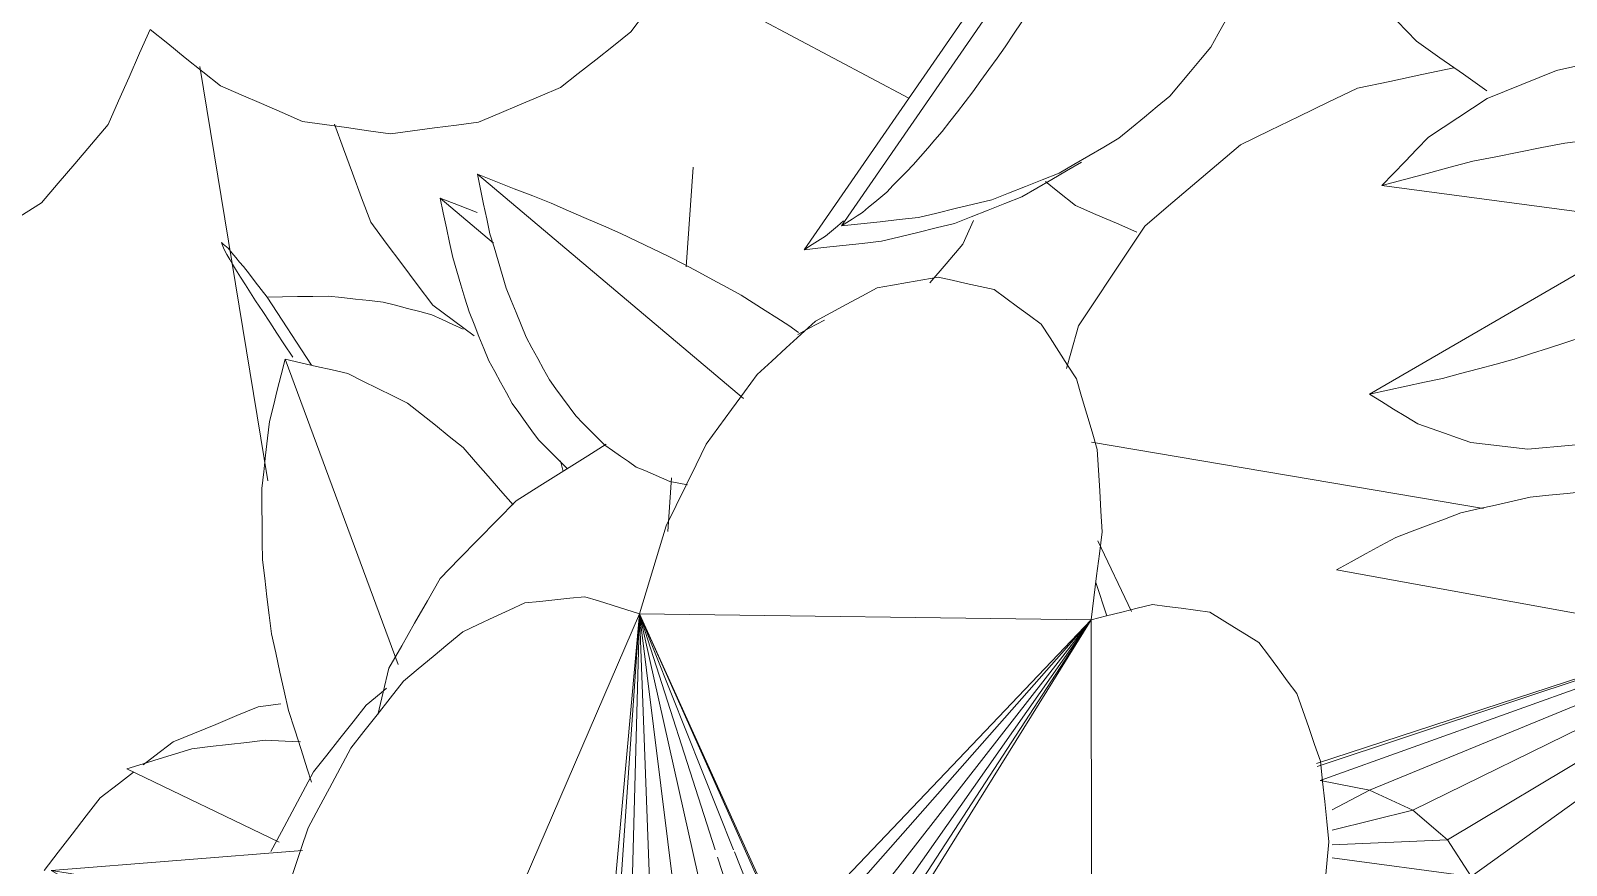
# Model space of a CAD drawing. Header units: metres. Extents: x -18.34 to -13.25, y -25.49 to -16.26.
# Drawn here: x -17.5073 to -17.4259, y -21.0755 to -21.0313 of the extents above; entities that cross this region are included whole.
import ezdxf

# ---------------------------------------------------------------- set-up
doc = ezdxf.new("R2010")
doc.units = ezdxf.units.M
doc.layers.add('Importações nas famílias', color=7, linetype='Continuous', lineweight=5)
doc.layers.add('Vegetação', color=7, linetype='Continuous', lineweight=5)

# ---------------------------------------------------------------- blocks, each defined once
blk = doc.blocks.new('Planta_pergolado_12200 - plantas pergolado_skp_Component_17-V3012-Pavimento 02 - Executivo')
at = {"layer": 'Importações nas famílias', "color": 9, "flags": 128}
for points in [[(0.107357, 0.07062), (0.106642, 0.069659), (0.105928, 0.068697), (0.105213, 0.067736), (0.104498, 0.066774)], [(0.079021, 0.066899), (0.078466, 0.06564), (0.07791, 0.064381), (0.077355, 0.063122), (0.076799, 0.061864)], [(0.082756, 0.063919), (0.081822, 0.064664), (0.080889, 0.065409), (0.079955, 0.066154), (0.079021, 0.066899)], [(0.104498, 0.066774), (0.103567, 0.066038), (0.102635, 0.065302), (0.101703, 0.064566), (0.100771, 0.06383)], [(0.087103, 0.062035), (0.086016, 0.062506), (0.084929, 0.062977), (0.083843, 0.063448), (0.082756, 0.063919)], [(0.100771, 0.06383), (0.099685, 0.06337), (0.0986, 0.06291), (0.097514, 0.06245), (0.096428, 0.06199)], [(0.076799, 0.061864), (0.075915, 0.060827), (0.07503, 0.05979), (0.074146, 0.058754), (0.073261, 0.057717)], [(0.091766, 0.061378), (0.090601, 0.061542), (0.089435, 0.061707), (0.088269, 0.061871), (0.087103, 0.062035)], [(0.096428, 0.06199), (0.095263, 0.061837), (0.094097, 0.061684), (0.092932, 0.061531), (0.091766, 0.061378)], [(0.073261, 0.057717), (0.072123, 0.056991), (0.070985, 0.056265), (0.069847, 0.055539), (0.068709, 0.054814)]]:
    blk.add_lwpolyline(points, dxfattribs=at)
blk = doc.blocks.new('Planta_pergolado_12200 - plantas pergolado_skp_Component_16-V3013-Pavimento 02 - Executivo')
blk.add_blockref('Planta_pergolado_12200 - plantas pergolado_skp_Component_17-V3012-Pavimento 02 - Executivo', (0, 0))
blk = doc.blocks.new('Planta_pergolado_12200 - plantas pergolado_skp_Component_17-V3033-Pavimento 02 - Executivo')
at = {"layer": 'Importações nas famílias', "color": 9}
for p, q in [((0.119222, 0.063266), (0.106633, 0.06996)), ((0.122645, 0.056784), (0.122089, 0.055526))]:
    blk.add_line(p, q, dxfattribs=at)
at = {"layer": 'Importações nas famílias', "color": 9, "flags": 128}
for points in [[(0.090712, 0.056691), (0.090231, 0.057989), (0.089749, 0.059286), (0.089268, 0.060583), (0.088786, 0.061881)], [(0.128046, 0.057581), (0.127112, 0.058326), (0.126456, 0.058849)], [(0.131306, 0.056168), (0.130219, 0.056639), (0.129132, 0.05711), (0.128046, 0.057581)], [(0.094003, 0.052291), (0.09318, 0.053391), (0.092358, 0.054491), (0.091535, 0.055591), (0.090712, 0.056691)], [(0.122089, 0.055526), (0.121205, 0.054489), (0.120344, 0.053481)], [(0.09619, 0.050674), (0.095097, 0.051482), (0.094003, 0.052291)]]:
    blk.add_lwpolyline(points, dxfattribs=at)
blk = doc.blocks.new('Planta_pergolado_12200 - plantas pergolado_skp_Component_16-V3034-Pavimento 02 - Executivo')
blk.add_blockref('Planta_pergolado_12200 - plantas pergolado_skp_Component_17-V3033-Pavimento 02 - Executivo', (0, 0))
blk = doc.blocks.new('Planta_pergolado_12200 - plantas pergolado_skp_Component_12-V3044-Pavimento 02 - Executivo')
at = {"layer": 'Importações nas famílias', "color": 9}
blk.add_line((0.086183, 0.049442), (0.092162, 0.033259), dxfattribs=at)
at = {"layer": 'Importações nas famílias', "color": 9, "flags": 128}
for points in [[(0.086183, 0.049442), (0.085973, 0.048616), (0.085764, 0.047789), (0.085555, 0.046963), (0.085346, 0.046136)], [(0.089501, 0.048675), (0.088671, 0.048867), (0.087842, 0.049058), (0.087012, 0.04925), (0.086183, 0.049442)], [(0.092668, 0.047104), (0.091876, 0.047496), (0.091084, 0.047889), (0.090293, 0.048282), (0.089501, 0.048675)], [(0.095609, 0.044766), (0.094874, 0.04535), (0.094139, 0.045935), (0.093403, 0.046519), (0.092668, 0.047104)], [(0.085346, 0.046136), (0.085245, 0.045247), (0.085144, 0.044359), (0.085043, 0.04347), (0.084943, 0.042582)], [(0.098256, 0.041716), (0.097594, 0.042478), (0.096933, 0.043241), (0.096271, 0.044003), (0.095609, 0.044766)], [(0.084943, 0.042582), (0.084951, 0.041641), (0.08496, 0.040701), (0.084969, 0.03976), (0.084978, 0.038819)], [(0.084978, 0.038819), (0.085096, 0.037837), (0.085214, 0.036855), (0.085333, 0.035873), (0.085451, 0.03489)], [(0.085451, 0.03489), (0.085677, 0.033877), (0.085903, 0.032864), (0.08613, 0.031851), (0.086356, 0.030838)], [(0.086356, 0.030838), (0.086688, 0.029806), (0.08702, 0.028773), (0.087352, 0.027741), (0.087578, 0.02704)]]:
    blk.add_lwpolyline(points, dxfattribs=at)
blk = doc.blocks.new('Planta_pergolado_12200 - plantas pergolado_skp_Component_17-V3045-Pavimento 02 - Executivo')
at = {"layer": 'Importações nas famílias', "color": 9}
for p, q in [((0.128904, 0.045041), (0.149671, 0.041524)), ((0.131017, 0.036074), (0.129241, 0.039822)), ((0.129709, 0.035838), (0.129129, 0.037616)), ((0.161425, 0.034744), (0.140822, 0.028025)), ((0.140855, 0.027872), (0.161527, 0.034726)), ((0.141024, 0.027122), (0.162003, 0.03464)), ((0.162806, 0.034495), (0.143623, 0.026619)), ((0.163792, 0.034317), (0.145919, 0.02555)), ((0.147756, 0.023988), (0.164784, 0.034138)), ((0.149009, 0.022039), (0.165641, 0.033983)), ((0.143623, 0.026619), (0.141024, 0.027122)), ((0.141656, 0.025563), (0.143623, 0.026619)), ((0.145919, 0.02555), (0.143623, 0.026619)), ((0.141656, 0.024483), (0.145919, 0.02555)), ((0.147387, 0.024302), (0.145919, 0.02555)), ((0.147756, 0.023988), (0.141656, 0.02371)), ((0.147387, 0.024302), (0.147756, 0.023988)), ((0.147756, 0.023988), (0.149009, 0.022039)), ((0.141656, 0.02303), (0.149009, 0.022039))]:
    blk.add_line(p, q, dxfattribs=at)
at = {"layer": 'Importações nas famílias', "color": 9, "flags": 128}
for points in [[(0.142997, 0.063798), (0.1447, 0.064154), (0.146403, 0.06451), (0.148106, 0.064866)], [(0.136791, 0.060796), (0.138342, 0.061547), (0.139894, 0.062297), (0.141446, 0.063047), (0.142997, 0.063798)], [(0.131719, 0.056476), (0.132987, 0.057556), (0.134255, 0.058636), (0.135523, 0.059716), (0.136791, 0.060796)], [(0.128216, 0.051205), (0.129092, 0.052523), (0.129968, 0.053841), (0.130843, 0.055158), (0.131719, 0.056476)], [(0.127575, 0.048941), (0.127807, 0.049762), (0.128216, 0.051205)], [(0.098416, 0.041939), (0.09968, 0.042734), (0.100943, 0.043529), (0.102207, 0.044324), (0.10319, 0.044944)], [(0.094395, 0.037828), (0.0954, 0.038856), (0.096406, 0.039883), (0.097411, 0.040911), (0.098416, 0.041939)], [(0.09168, 0.033068), (0.092359, 0.034258), (0.093038, 0.035448), (0.093716, 0.036638), (0.094395, 0.037828)], [(0.091088, 0.030606), (0.091375, 0.031796), (0.09168, 0.033068)]]:
    blk.add_lwpolyline(points, dxfattribs=at)
blk = doc.blocks.new('Planta_pergolado_12200 - plantas pergolado_skp_Component_16-V3046-Pavimento 02 - Executivo')
for name in ['Planta_pergolado_12200 - plantas pergolado_skp_Component_17-V3045-Pavimento 02 - Executivo', 'Planta_pergolado_12200 - plantas pergolado_skp_Component_12-V3044-Pavimento 02 - Executivo']:
    blk.add_blockref(name, (0, 0))
blk = doc.blocks.new('Planta_pergolado_12200 - plantas pergolado_skp_Component_12-V3057-Pavimento 02 - Executivo')
at = {"layer": 'Importações nas famílias', "color": 9}
blk.add_line((0.085857, 0.023853), (0.077786, 0.027734), dxfattribs=at)
at = {"layer": 'Importações nas famílias', "color": 9, "flags": 128}
for points in [[(0.077786, 0.027734), (0.078647, 0.028001), (0.079508, 0.028269), (0.080369, 0.028536), (0.08123, 0.028804)], [(0.08123, 0.028804), (0.082203, 0.028916), (0.083177, 0.029029), (0.08415, 0.029141), (0.085124, 0.029254)], [(0.085124, 0.029254), (0.086187, 0.029209), (0.086994, 0.029175)]]:
    blk.add_lwpolyline(points, dxfattribs=at)
blk = doc.blocks.new('Planta_pergolado_12200 - plantas pergolado_skp_Component_12-V3058-Pavimento 02 - Executivo')
at = {"layer": 'Importações nas famílias', "color": 9}
for p, q in [((0.087574, 0.04912), (0.085228, 0.052731)), ((0.086117, 0.050253), (0.086592, 0.049547)), ((0.1009, 0.043481), (0.100765, 0.044047))]:
    blk.add_line(p, q, dxfattribs=at)
at = {"layer": 'Importações nas famílias', "color": 9, "flags": 128}
for points in [[(0.083153, 0.055311), (0.083067, 0.055386), (0.082981, 0.055462), (0.082895, 0.055537), (0.082809, 0.055612)], [(0.082809, 0.055612), (0.082842, 0.05552), (0.082875, 0.055427), (0.082909, 0.055334), (0.082942, 0.055241)], [(0.082942, 0.055241), (0.083094, 0.054982), (0.083245, 0.054723), (0.083397, 0.054465), (0.083549, 0.054206)], [(0.083965, 0.054342), (0.083762, 0.054584), (0.083559, 0.054826), (0.083356, 0.055069), (0.083153, 0.055311)], [(0.083549, 0.054206), (0.083816, 0.053787), (0.084082, 0.053368), (0.084349, 0.052949), (0.084616, 0.05253)], [(0.085228, 0.052731), (0.084912, 0.053134), (0.084597, 0.053537), (0.084281, 0.05394), (0.083965, 0.054342)], [(0.084616, 0.05253), (0.084991, 0.051961), (0.085366, 0.051392), (0.085742, 0.050822), (0.086117, 0.050253)], [(0.088454, 0.052776), (0.087648, 0.052765), (0.086841, 0.052754), (0.086035, 0.052742), (0.085228, 0.052731)], [(0.091374, 0.052461), (0.090644, 0.05254), (0.089914, 0.052619), (0.089184, 0.052697), (0.088454, 0.052776)], [(0.093953, 0.05179), (0.093308, 0.051958), (0.092663, 0.052126), (0.092018, 0.052293), (0.091374, 0.052461)], [(0.095611, 0.051025), (0.095058, 0.05128), (0.094506, 0.051535), (0.093953, 0.05179)]]:
    blk.add_lwpolyline(points, dxfattribs=at)
blk = doc.blocks.new('Planta_pergolado_12200 - plantas pergolado_skp_Component_16-V3063-Pavimento 02 - Executivo')
for name in ['Planta_pergolado_12200 - plantas pergolado_skp_Component_12-V3058-Pavimento 02 - Executivo', 'Planta_pergolado_12200 - plantas pergolado_skp_Component_12-V3057-Pavimento 02 - Executivo']:
    blk.add_blockref(name, (0, 0))
blk = doc.blocks.new('Planta_pergolado_12200 - plantas pergolado_skp_-V3067-Pavimento 02 - Executivo')
for name in ['Planta_pergolado_12200 - plantas pergolado_skp_Component_16-V3063-Pavimento 02 - Executivo', 'Planta_pergolado_12200 - plantas pergolado_skp_Component_16-V3046-Pavimento 02 - Executivo']:
    blk.add_blockref(name, (0, 0))
blk = doc.blocks.new('Planta_pergolado_12200 - plantas pergolado_skp_-V3068-Pavimento 02 - Executivo')
at = {"layer": 'Importações nas famílias', "color": 9}
blk.add_line((0.085266, 0.043003), (0.081663, 0.064942), dxfattribs=at)
for name in ['Planta_pergolado_12200 - plantas pergolado_skp_Component_16-V3034-Pavimento 02 - Executivo', 'Planta_pergolado_12200 - plantas pergolado_skp_Component_16-V3013-Pavimento 02 - Executivo', 'Planta_pergolado_12200 - plantas pergolado_skp_-V3067-Pavimento 02 - Executivo']:
    blk.add_blockref(name, (0, 0))
blk = doc.blocks.new('Planta_pergolado_12200 - plantas pergolado_skp_-V3129-Pavimento 02 - Executivo')
blk.add_blockref('Planta_pergolado_12200 - plantas pergolado_skp_-V3068-Pavimento 02 - Executivo', (0, 0))
blk = doc.blocks.new('Planta_pergolado_12200 - plantas pergolado_skp_Component_17-V3178-Pavimento 02 - Executivo')
at = {"layer": 'Importações nas famílias', "color": 9}
blk.add_line((0.084747, 0.03102), (0.085953, 0.031177), dxfattribs=at)
at = {"layer": 'Importações nas famílias', "color": 9, "flags": 128}
for points in [[(0.080247, 0.029167), (0.081372, 0.02963), (0.082497, 0.030094), (0.083622, 0.030557), (0.084747, 0.03102)], [(0.078647, 0.027944), (0.07928, 0.028428), (0.080247, 0.029167)], [(0.076381, 0.026213), (0.077347, 0.026951), (0.078145, 0.027561)], [(0.073411, 0.022358), (0.074154, 0.023322), (0.074896, 0.024285), (0.075638, 0.025249), (0.076381, 0.026213)]]:
    blk.add_lwpolyline(points, dxfattribs=at)
blk = doc.blocks.new('Planta_pergolado_12200 - plantas pergolado_skp_Component_16-V3179-Pavimento 02 - Executivo')
blk.add_blockref('Planta_pergolado_12200 - plantas pergolado_skp_Component_17-V3178-Pavimento 02 - Executivo', (0, 0))
blk = doc.blocks.new('Planta_pergolado_12200 - plantas pergolado_skp_-V3213-Pavimento 02 - Executivo')
blk.add_blockref('Planta_pergolado_12200 - plantas pergolado_skp_Component_16-V3179-Pavimento 02 - Executivo', (0, 0))
blk = doc.blocks.new('Planta_pergolado_12200 - plantas pergolado_skp_Component_12-V3269-Pavimento 02 - Executivo')
at = {"layer": 'Importações nas famílias', "color": 9}
for p, q in [((0.155697, 0.054576), (0.14363, 0.047592)), ((0.162459, 0.053856), (0.161703, 0.053452))]:
    blk.add_line(p, q, dxfattribs=at)
at = {"layer": 'Importações nas famílias', "color": 9, "flags": 128}
for points in [[(0.161703, 0.053452), (0.160885, 0.05308), (0.160067, 0.052708), (0.159249, 0.052337), (0.158431, 0.051965)], [(0.158431, 0.051965), (0.15756, 0.051629), (0.156689, 0.051293), (0.155819, 0.050957), (0.154948, 0.050621)], [(0.154948, 0.050621), (0.154034, 0.050325), (0.15312, 0.050028), (0.152207, 0.049732), (0.151293, 0.049436)], [(0.151293, 0.049436), (0.150346, 0.049182), (0.1494, 0.048929), (0.148453, 0.048676), (0.147506, 0.048422)], [(0.147506, 0.048422), (0.146537, 0.048215), (0.145568, 0.048007), (0.144599, 0.0478), (0.14363, 0.047592)], [(0.14363, 0.047592), (0.144269, 0.047196), (0.144908, 0.046799), (0.145548, 0.046403), (0.146187, 0.046006)], [(0.146187, 0.046006), (0.146891, 0.04576), (0.147596, 0.045515), (0.1483, 0.045269), (0.149004, 0.045024)], [(0.15515, 0.044947), (0.155947, 0.045174), (0.156743, 0.0454), (0.157539, 0.045627), (0.158335, 0.045854)], [(0.149004, 0.045024), (0.149757, 0.044935), (0.15051, 0.044846), (0.151263, 0.044757), (0.152016, 0.044668)], [(0.152016, 0.044668), (0.152799, 0.044737), (0.153583, 0.044807), (0.154367, 0.044877), (0.15515, 0.044947)]]:
    blk.add_lwpolyline(points, dxfattribs=at)
blk = doc.blocks.new('Planta_pergolado_12200 - plantas pergolado_skp_Component_12-V2368-Pavimento 02 - Executivo')
at = {"layer": 'Importações nas famílias', "color": 9}
blk.add_line((0.011988, -0.134166), (-0.0076, -0.105809), dxfattribs=at)
at = {"layer": 'Importações nas famílias', "color": 9, "flags": 128}
for points in [[(-0.0076, -0.105809), (-0.006577, -0.105921), (-0.005554, -0.106032), (-0.004531, -0.106144), (-0.003508, -0.106255)], [(-0.006474, -0.106523), (-0.006756, -0.106344), (-0.007037, -0.106166), (-0.007319, -0.105988), (-0.0076, -0.105809)], [(-0.005201, -0.107603), (-0.005519, -0.107333), (-0.005837, -0.107063), (-0.006156, -0.106793), (-0.006474, -0.106523)], [(-0.003508, -0.106255), (-0.002539, -0.10649), (-0.001571, -0.106725), (-0.000602, -0.106959), (0.000366, -0.107194)], [(0.000366, -0.107194), (0.001257, -0.107546), (0.002148, -0.107898), (0.003039, -0.10825), (0.00393, -0.108602)], [(-0.003793, -0.109038), (-0.004145, -0.108679), (-0.004497, -0.10832), (-0.004849, -0.107961), (-0.005201, -0.107603)], [(0.00393, -0.108602), (0.004722, -0.109064), (0.005515, -0.109525), (0.006307, -0.109987), (0.0071, -0.110448)], [(-0.002266, -0.110811), (-0.002648, -0.110368), (-0.003029, -0.109925), (-0.003411, -0.109481), (-0.003793, -0.109038)], [(0.0071, -0.110448), (0.007776, -0.111008), (0.008451, -0.111568), (0.009127, -0.112128), (0.009803, -0.112688)], [(-0.000638, -0.112905), (-0.001045, -0.112381), (-0.001452, -0.111858), (-0.001859, -0.111335), (-0.002266, -0.110811)], [(0.001073, -0.115294), (0.000645, -0.114696), (0.000217, -0.114099), (-0.000211, -0.113502), (-0.000638, -0.112905)], [(0.009803, -0.112688), (0.010345, -0.113334), (0.010888, -0.113979), (0.011431, -0.114624), (0.011974, -0.11527)], [(0.002848, -0.117952), (0.002404, -0.117287), (0.00196, -0.116623), (0.001517, -0.115958), (0.001073, -0.115294)], [(0.011974, -0.11527), (0.012371, -0.115985), (0.012768, -0.116701), (0.013166, -0.117416), (0.013563, -0.118132)], [(0.004668, -0.12085), (0.004213, -0.120126), (0.003758, -0.119401), (0.003303, -0.118677), (0.002848, -0.117952)], [(0.013563, -0.118132), (0.013805, -0.118901), (0.014048, -0.11967), (0.01429, -0.120439), (0.014533, -0.121208)], [(0.006513, -0.123956), (0.006052, -0.12318), (0.005591, -0.122403), (0.00513, -0.121627), (0.004668, -0.12085)], [(0.014533, -0.121208), (0.014614, -0.122012), (0.014696, -0.122817), (0.014778, -0.123621), (0.01486, -0.124425)], [(0.008362, -0.127236), (0.007899, -0.126416), (0.007437, -0.125596), (0.006975, -0.124776), (0.006513, -0.123956)], [(0.01486, -0.124425), (0.014779, -0.125246), (0.014699, -0.126067), (0.014618, -0.126888), (0.014538, -0.127709)], [(0.010193, -0.130651), (0.009735, -0.129797), (0.009278, -0.128944), (0.00882, -0.12809), (0.008362, -0.127236)], [(0.014538, -0.127709), (0.014296, -0.128527), (0.014055, -0.129345), (0.013814, -0.130163), (0.013573, -0.130981)], [(0.011988, -0.134166), (0.01154, -0.133287), (0.011091, -0.132409), (0.010642, -0.13153), (0.010193, -0.130651)], [(0.013573, -0.130981), (0.013177, -0.131778), (0.012781, -0.132574), (0.012384, -0.13337), (0.011988, -0.134166)]]:
    blk.add_lwpolyline(points, dxfattribs=at)
blk = doc.blocks.new('Planta_pergolado_12200 - plantas pergolado_skp_Component_12-V3270-Pavimento 02 - Executivo')
at = {"layer": 'Importações nas famílias', "color": 9}
for p, q in [((0.073787, 0.022354), (0.087094, 0.023408)), ((0.086304, 0.021046), (0.08541, 0.021067)), ((0.084047, 0.017924), (0.084977, 0.017748))]:
    blk.add_line(p, q, dxfattribs=at)
at = {"layer": 'Importações nas famílias', "color": 9, "flags": 128}
for points in [[(0.077373, 0.021768), (0.076477, 0.021914), (0.07558, 0.022061), (0.074684, 0.022208), (0.073787, 0.022354)], [(0.073787, 0.022354), (0.074595, 0.021892), (0.075403, 0.02143), (0.076211, 0.020969), (0.077019, 0.020507)], [(0.081278, 0.021335), (0.080302, 0.021443), (0.079326, 0.021552), (0.07835, 0.02166), (0.077373, 0.021768)], [(0.08541, 0.021067), (0.084377, 0.021134), (0.083344, 0.021201), (0.082311, 0.021268), (0.081278, 0.021335)], [(0.077019, 0.020507), (0.077878, 0.020136), (0.078736, 0.019766), (0.079594, 0.019395), (0.080452, 0.019025)], [(0.080452, 0.019025), (0.081351, 0.018749), (0.08225, 0.018474), (0.083149, 0.018199), (0.084047, 0.017924)]]:
    blk.add_lwpolyline(points, dxfattribs=at)
blk = doc.blocks.new('Planta_pergolado_12200 - plantas pergolado_skp_Component_12-V3271-Pavimento 02 - Executivo')
at = {"layer": 'Importações nas famílias', "color": 9}
for p, q in [((0.096361, 0.059231), (0.11046, 0.047351)), ((0.113373, 0.050849), (0.11287, 0.051228))]:
    blk.add_line(p, q, dxfattribs=at)
at = {"layer": 'Importações nas famílias', "color": 9, "flags": 128}
for points in [[(0.100274, 0.057701), (0.099295, 0.058084), (0.098317, 0.058466), (0.097339, 0.058849), (0.096361, 0.059231)], [(0.096361, 0.059231), (0.096528, 0.058445), (0.096694, 0.057658), (0.096861, 0.056872), (0.097028, 0.056085)], [(0.103964, 0.056098), (0.103041, 0.056499), (0.102119, 0.056899), (0.101196, 0.0573), (0.100274, 0.057701)], [(0.097028, 0.056085), (0.097245, 0.055364), (0.097461, 0.054643), (0.097678, 0.053923), (0.097894, 0.053202)], [(0.107345, 0.054459), (0.106499, 0.054869), (0.105654, 0.055278), (0.104809, 0.055688), (0.103964, 0.056098)], [(0.110337, 0.052823), (0.109589, 0.053232), (0.108841, 0.053641), (0.108093, 0.05405), (0.107345, 0.054459)], [(0.097894, 0.053202), (0.098158, 0.052555), (0.098421, 0.051907), (0.098685, 0.05126), (0.098948, 0.050613)], [(0.11287, 0.051228), (0.112236, 0.051627), (0.111603, 0.052025), (0.11097, 0.052424), (0.110337, 0.052823)], [(0.098948, 0.050613), (0.099256, 0.050047), (0.099563, 0.049481), (0.099871, 0.048914), (0.100179, 0.048348)], [(0.100179, 0.048348), (0.100527, 0.047869), (0.100875, 0.04739), (0.101224, 0.046911), (0.101572, 0.046431)], [(0.101572, 0.046431), (0.101957, 0.046045), (0.102342, 0.045658), (0.102727, 0.045272), (0.103113, 0.044885)], [(0.103113, 0.044885), (0.10353, 0.044595), (0.103948, 0.044305), (0.104366, 0.044015), (0.104784, 0.043725)], [(0.104784, 0.043725), (0.105229, 0.043536), (0.105675, 0.043346), (0.10612, 0.043156), (0.106566, 0.042966)], [(0.106566, 0.042966), (0.107035, 0.042878), (0.107503, 0.042791)]]:
    blk.add_lwpolyline(points, dxfattribs=at)
blk = doc.blocks.new('Planta_pergolado_12200 - plantas pergolado_skp_Component_17-V3272-Pavimento 02 - Executivo')
at = {"layer": 'Importações nas famílias', "color": 9}
for p, q in [((0.104952, 0.035958), (0.090218, 0.001847)), ((0.102822, 0.012319), (0.104952, 0.035958)), ((0.104952, 0.035958), (0.103457, 0.014416)), ((0.104952, 0.035958), (0.104415, 0.016365)), ((0.104952, 0.035958), (0.107027, 0.019307)), ((0.104952, 0.035958), (0.108502, 0.020099)), ((0.104952, 0.035958), (0.108965, 0.02345)), ((0.104952, 0.035958), (0.109942, 0.02345)), ((0.104952, 0.035958), (0.112422, 0.019234)), ((0.104952, 0.035958), (0.112758, 0.018711)), ((0.104952, 0.035958), (0.128878, 0.035634)), ((0.104952, 0.035958), (0.105633, 0.018033)), ((0.112758, 0.018711), (0.128878, 0.035634)), ((0.128878, 0.035634), (0.112978, 0.010076)), ((0.113262, 0.01793), (0.128878, 0.035634)), ((0.128878, 0.035634), (0.113612, 0.012173)), ((0.113759, 0.016238), (0.128878, 0.035634)), ((0.113878, 0.014275), (0.128878, 0.035634)), ((0.128931, 0.001322), (0.128878, 0.035634)), ((0.109092, 0.023055), (0.109957, 0.020357)), ((0.109985, 0.023343), (0.111294, 0.020061))]:
    blk.add_line(p, q, dxfattribs=at)
at = {"layer": 'Importações nas famílias', "color": 9, "flags": 128}
for points in [[(0.117546, 0.053211), (0.118353, 0.053354), (0.11916, 0.053497), (0.119967, 0.05364), (0.120774, 0.053782)], [(0.120774, 0.053782), (0.121515, 0.053619), (0.122256, 0.053455), (0.122997, 0.053291), (0.123739, 0.053127)], [(0.114275, 0.051454), (0.115093, 0.051893), (0.115911, 0.052332), (0.116728, 0.052772), (0.117546, 0.053211)], [(0.123739, 0.053127), (0.124364, 0.052668), (0.124988, 0.052209), (0.125613, 0.05175), (0.126238, 0.051291)], [(0.111184, 0.048629), (0.111957, 0.049335), (0.11273, 0.050041), (0.113502, 0.050747), (0.114275, 0.051454)], [(0.126238, 0.051291), (0.126704, 0.050569), (0.127171, 0.049846), (0.127637, 0.049123), (0.128103, 0.0484)], [(0.108484, 0.04493), (0.109159, 0.045854), (0.109834, 0.046779), (0.110509, 0.047704), (0.111184, 0.048629)], [(0.128103, 0.0484), (0.128378, 0.047462), (0.128654, 0.046524), (0.128929, 0.045586), (0.129205, 0.044649)], [(0.106358, 0.040608), (0.10689, 0.041688), (0.107421, 0.042769), (0.107952, 0.043849), (0.108484, 0.04493)], [(0.129205, 0.044649), (0.129271, 0.04356), (0.129337, 0.042472), (0.129403, 0.041383), (0.129469, 0.040295)], [(0.104952, 0.035958), (0.105303, 0.037121), (0.105655, 0.038283), (0.106007, 0.039446), (0.106358, 0.040608)], [(0.129469, 0.040295), (0.129321, 0.03913), (0.129174, 0.037964), (0.129026, 0.036799), (0.128878, 0.035634)], [(0.098872, 0.036529), (0.09967, 0.036611), (0.100468, 0.036693), (0.101266, 0.036774), (0.102065, 0.036856)], [(0.102065, 0.036856), (0.102786, 0.036631), (0.103508, 0.036407), (0.10423, 0.036183), (0.104952, 0.035958)], [(0.095592, 0.035002), (0.096412, 0.035384), (0.097232, 0.035766), (0.098052, 0.036148), (0.098872, 0.036529)], [(0.128878, 0.035634), (0.129692, 0.035838), (0.130505, 0.036041), (0.131319, 0.036245), (0.132132, 0.036448)], [(0.132132, 0.036448), (0.132891, 0.036345), (0.133649, 0.036243), (0.134408, 0.03614), (0.135167, 0.036038)], [(0.135167, 0.036038), (0.135818, 0.035636), (0.13647, 0.035234), (0.137122, 0.034832), (0.137774, 0.03443)], [(0.092448, 0.032377), (0.093234, 0.033034), (0.09402, 0.03369), (0.094806, 0.034346), (0.095592, 0.035002)], [(0.137774, 0.03443), (0.138275, 0.033757), (0.138776, 0.033083), (0.139277, 0.03241), (0.139777, 0.031736)], [(0.089653, 0.028835), (0.090352, 0.02972), (0.091051, 0.030606), (0.091749, 0.031492), (0.092448, 0.032377)], [(0.139777, 0.031736), (0.140093, 0.030837), (0.140408, 0.029937), (0.140724, 0.029038), (0.14104, 0.028138)], [(0.0874, 0.024615), (0.087963, 0.02567), (0.088527, 0.026725), (0.08909, 0.02778), (0.089653, 0.028835)], [(0.14104, 0.028138), (0.141148, 0.027074), (0.141257, 0.02601), (0.141366, 0.024946), (0.141475, 0.023882)], [(0.08584, 0.020006), (0.08623, 0.021158), (0.08662, 0.022311), (0.08701, 0.023463), (0.0874, 0.024615)], [(0.141475, 0.023882), (0.141369, 0.022726), (0.141264, 0.02157), (0.141159, 0.020414), (0.141053, 0.019258)]]:
    blk.add_lwpolyline(points, dxfattribs=at)
blk = doc.blocks.new('Planta_pergolado_12200 - plantas pergolado_skp_Component_16-V3273-Pavimento 02 - Executivo')
at = {"extrusion": (0, 0, -1), "zscale": -1, "rotation": 180}
blk.add_blockref('Planta_pergolado_12200 - plantas pergolado_skp_Component_12-V2368-Pavimento 02 - Executivo', (-0.12325, -0.049311), dxfattribs=at)
for name in ['Planta_pergolado_12200 - plantas pergolado_skp_Component_12-V3271-Pavimento 02 - Executivo', 'Planta_pergolado_12200 - plantas pergolado_skp_Component_12-V3269-Pavimento 02 - Executivo', 'Planta_pergolado_12200 - plantas pergolado_skp_Component_17-V3272-Pavimento 02 - Executivo', 'Planta_pergolado_12200 - plantas pergolado_skp_Component_12-V3270-Pavimento 02 - Executivo']:
    blk.add_blockref(name, (0, 0))
blk = doc.blocks.new('Planta_pergolado_12200 - plantas pergolado_skp_Component_12-V3290-Pavimento 02 - Executivo')
at = {"layer": 'Importações nas famílias', "color": 9}
for p, q in [((0.133266, 0.083596), (0.113677, 0.055239)), ((0.133662, 0.082799), (0.133266, 0.083596))]:
    blk.add_line(p, q, dxfattribs=at)
at = {"layer": 'Importações nas famílias', "color": 9, "flags": 128}
for points in [[(0.133266, 0.083596), (0.132817, 0.082717), (0.132368, 0.081838), (0.131919, 0.08096), (0.131471, 0.080081)], [(0.131471, 0.080081), (0.131013, 0.079227), (0.130555, 0.078373), (0.130097, 0.077519)], [(0.125207, 0.058032), (0.125999, 0.058493), (0.126792, 0.058955), (0.127585, 0.059416), (0.128377, 0.059878)], [(0.121643, 0.056623), (0.122534, 0.056975), (0.123425, 0.057328), (0.124316, 0.05768), (0.125207, 0.058032)], [(0.115758, 0.056762), (0.11544, 0.056492), (0.115121, 0.056222), (0.114803, 0.055952)], [(0.11777, 0.055685), (0.118738, 0.055919), (0.119706, 0.056154), (0.120675, 0.056389), (0.121643, 0.056623)], [(0.114803, 0.055952), (0.114521, 0.055774), (0.11424, 0.055595), (0.113959, 0.055417), (0.113677, 0.055239)], [(0.113677, 0.055239), (0.1147, 0.05535), (0.115723, 0.055462), (0.116746, 0.055573), (0.11777, 0.055685)]]:
    blk.add_lwpolyline(points, dxfattribs=at)
blk = doc.blocks.new('Planta_pergolado_12200 - plantas pergolado_skp_Component_12-V3292-Pavimento 02 - Executivo')
at = {"layer": 'Importações nas famílias', "color": 9}
blk.add_line((0.094388, 0.057972), (0.097222, 0.055583), dxfattribs=at)
at = {"layer": 'Importações nas famílias', "color": 9, "flags": 128}
for points in [[(0.096344, 0.057207), (0.095366, 0.057589), (0.094388, 0.057972)], [(0.094388, 0.057972), (0.094555, 0.057185), (0.094722, 0.056399), (0.094889, 0.055612), (0.095056, 0.054825)], [(0.095056, 0.054825), (0.095272, 0.054105), (0.095488, 0.053384), (0.095705, 0.052663), (0.095921, 0.051942)], [(0.095921, 0.051942), (0.096185, 0.051295), (0.096448, 0.050648), (0.096712, 0.050001), (0.096975, 0.049353)], [(0.096975, 0.049353), (0.097283, 0.048787), (0.097591, 0.048221), (0.097898, 0.047655), (0.098206, 0.047088)], [(0.098206, 0.047088), (0.098554, 0.046609), (0.098902, 0.04613), (0.099251, 0.045651), (0.099599, 0.045172)], [(0.099599, 0.045172), (0.099984, 0.044785), (0.100369, 0.044399), (0.100755, 0.044012), (0.10114, 0.043625)]]:
    blk.add_lwpolyline(points, dxfattribs=at)
blk = doc.blocks.new('Planta_pergolado_12200 - plantas pergolado_skp_Component_17-V3293-Pavimento 02 - Executivo')
at = {"layer": 'Importações nas famílias', "color": 9, "flags": 128}
for points in [[(0.113334, 0.050749), (0.113938, 0.051073), (0.114756, 0.051512)], [(0.090475, 0.031118), (0.091261, 0.031774), (0.091547, 0.032013)], [(0.087681, 0.027575), (0.088379, 0.028461), (0.089078, 0.029346), (0.089776, 0.030232), (0.090475, 0.031118)], [(0.085427, 0.023355), (0.08599, 0.02441), (0.086554, 0.025465), (0.087117, 0.02652), (0.087681, 0.027575)]]:
    blk.add_lwpolyline(points, dxfattribs=at)
blk = doc.blocks.new('Planta_pergolado_12200 - plantas pergolado_skp_Component_16-V3294-Pavimento 02 - Executivo')
for name in ['Planta_pergolado_12200 - plantas pergolado_skp_Component_12-V3290-Pavimento 02 - Executivo', 'Planta_pergolado_12200 - plantas pergolado_skp_Component_12-V3292-Pavimento 02 - Executivo', 'Planta_pergolado_12200 - plantas pergolado_skp_Component_17-V3293-Pavimento 02 - Executivo']:
    blk.add_blockref(name, (0, 0))
blk = doc.blocks.new('Planta_pergolado_12200 - plantas pergolado_skp_-V3328-Pavimento 02 - Executivo')
at = {"layer": 'Importações nas famílias', "color": 9}
for p, q in [((0.107426, 0.054326), (0.107793, 0.05961)), ((0.106456, 0.040317), (0.106652, 0.043153))]:
    blk.add_line(p, q, dxfattribs=at)
for name in ['Planta_pergolado_12200 - plantas pergolado_skp_Component_16-V3273-Pavimento 02 - Executivo', 'Planta_pergolado_12200 - plantas pergolado_skp_Component_16-V3294-Pavimento 02 - Executivo']:
    blk.add_blockref(name, (0, 0))
blk = doc.blocks.new('Planta_pergolado_12200 - plantas pergolado_skp_Component_12-V1348-Pavimento 02 - Executivo')
at = {"layer": 'Importações nas famílias', "color": 9}
blk.add_line((0.014462, -0.172091), (0.065079, -0.165323), dxfattribs=at)
at = {"layer": 'Importações nas famílias', "color": 9, "flags": 128}
for points in [[(0.062348, -0.167622), (0.063031, -0.167047), (0.063714, -0.166473), (0.064396, -0.165898), (0.065079, -0.165323)], [(0.063714, -0.166492), (0.063077, -0.167037), (0.062076, -0.167894), (0.061075, -0.168751)], [(0.059205, -0.169655), (0.059991, -0.169147), (0.060777, -0.168639), (0.061563, -0.16813), (0.062348, -0.167622)], [(0.061075, -0.168751), (0.059973, -0.169515), (0.058871, -0.170278), (0.057769, -0.171042), (0.056667, -0.171806)], [(0.055685, -0.171399), (0.056565, -0.170963), (0.057445, -0.170527), (0.058325, -0.170091), (0.059205, -0.169655)], [(0.051825, -0.172835), (0.05279, -0.172476), (0.053755, -0.172117), (0.05472, -0.171758), (0.055685, -0.171399)], [(0.01694, -0.174652), (0.01632, -0.174012), (0.015701, -0.173372), (0.015082, -0.172731), (0.014462, -0.172091)], [(0.014462, -0.172091), (0.015666, -0.172414), (0.01687, -0.172736), (0.018075, -0.173059), (0.019279, -0.173381)], [(0.056667, -0.171806), (0.055489, -0.172458), (0.054312, -0.173111), (0.053134, -0.173763), (0.051957, -0.174416)], [(0.04767, -0.173946), (0.048709, -0.173668), (0.049748, -0.17339), (0.050787, -0.173112), (0.051825, -0.172835)], [(0.019279, -0.173381), (0.020499, -0.173621), (0.02172, -0.173861), (0.02294, -0.174101), (0.024161, -0.174341)], [(0.043266, -0.174721), (0.044367, -0.174527), (0.045468, -0.174334), (0.046569, -0.17414), (0.04767, -0.173946)], [(0.020048, -0.176702), (0.019271, -0.17619), (0.018494, -0.175677), (0.017717, -0.175165), (0.01694, -0.174652)], [(0.024161, -0.174341), (0.025384, -0.174496), (0.026608, -0.17465), (0.027831, -0.174805), (0.029055, -0.17496)], [(0.038661, -0.175151), (0.039812, -0.175043), (0.040963, -0.174936), (0.042114, -0.174828), (0.043266, -0.174721)], [(0.051957, -0.174416), (0.050732, -0.174942), (0.049506, -0.175468), (0.048281, -0.175994), (0.047056, -0.176519)], [(0.029055, -0.17496), (0.030268, -0.175027), (0.03148, -0.175095), (0.032693, -0.175163), (0.033906, -0.175231)], [(0.033906, -0.175231), (0.035095, -0.175211), (0.036283, -0.175191), (0.037472, -0.175171), (0.038661, -0.175151)], [(0.047056, -0.176519), (0.045811, -0.176907), (0.044567, -0.177294), (0.043323, -0.177681), (0.042078, -0.178068)], [(0.023713, -0.178192), (0.022797, -0.17782), (0.02188, -0.177447), (0.020964, -0.177075), (0.020048, -0.176702)], [(0.042078, -0.178068), (0.040844, -0.178307), (0.03961, -0.178546), (0.038376, -0.178785), (0.037142, -0.179025)], [(0.02785, -0.179087), (0.026816, -0.178864), (0.025782, -0.17864), (0.024747, -0.178416), (0.023713, -0.178192)], [(0.032362, -0.179367), (0.031234, -0.179297), (0.030106, -0.179227), (0.028978, -0.179157), (0.02785, -0.179087)], [(0.037142, -0.179025), (0.035947, -0.17911), (0.034752, -0.179196), (0.033557, -0.179282), (0.032362, -0.179367)]]:
    blk.add_lwpolyline(points, dxfattribs=at)
blk = doc.blocks.new('Planta_pergolado_12200 - plantas pergolado_skp_Component_12-V1349-Pavimento 02 - Executivo')
at = {"layer": 'Importações nas famílias', "color": 9}
for p, q in [((0.01205, -0.151731), (0.059356, -0.143187)), ((0.038104, -0.154722), (0.036837, -0.154775))]:
    blk.add_line(p, q, dxfattribs=at)
at = {"layer": 'Importações nas famílias', "color": 9, "flags": 128}
for points in [[(0.055456, -0.146186), (0.056431, -0.145436), (0.057406, -0.144686), (0.058381, -0.143936), (0.059356, -0.143187)], [(0.059356, -0.143187), (0.059118, -0.143805), (0.05888, -0.144424), (0.058642, -0.145042), (0.058404, -0.145661)], [(0.051394, -0.148833), (0.052409, -0.148171), (0.053425, -0.147509), (0.05444, -0.146847), (0.055456, -0.146186)], [(0.058404, -0.145661), (0.057968, -0.14623), (0.057533, -0.1468), (0.057097, -0.147369), (0.056661, -0.147938)], [(0.056661, -0.147938), (0.056038, -0.148445), (0.055415, -0.148951), (0.054792, -0.149458), (0.054169, -0.149964)], [(0.047215, -0.151098), (0.04826, -0.150532), (0.049305, -0.149965), (0.050349, -0.149399), (0.051394, -0.148833)], [(0.054169, -0.149964), (0.053373, -0.150396), (0.052577, -0.150829), (0.051781, -0.151261), (0.050985, -0.151693)], [(0.042967, -0.152956), (0.044029, -0.152492), (0.045091, -0.152027), (0.046153, -0.151562), (0.047215, -0.151098)], [(0.01205, -0.151731), (0.012838, -0.152163), (0.013626, -0.152594), (0.014414, -0.153025), (0.015203, -0.153456)], [(0.050985, -0.151693), (0.050035, -0.15204), (0.049085, -0.152387), (0.048135, -0.152734), (0.047185, -0.153082)], [(0.038696, -0.154387), (0.039764, -0.15403), (0.040832, -0.153672), (0.0419, -0.153314), (0.042967, -0.152956)], [(0.015203, -0.153456), (0.016062, -0.15378), (0.016922, -0.154103), (0.017782, -0.154426), (0.018641, -0.154749)], [(0.047185, -0.153082), (0.046103, -0.153336), (0.045021, -0.153591), (0.043939, -0.153845), (0.042857, -0.1541)], [(0.03445, -0.155375), (0.035512, -0.155128), (0.036573, -0.154881), (0.037635, -0.154634), (0.038696, -0.154387)], [(0.042857, -0.1541), (0.041669, -0.154255), (0.040481, -0.154411), (0.039292, -0.154566), (0.038104, -0.154722)], [(0.018641, -0.154749), (0.019563, -0.15496), (0.020484, -0.155171), (0.021406, -0.155382), (0.022327, -0.155593)], [(0.030276, -0.155908), (0.03132, -0.155775), (0.032363, -0.155642), (0.033407, -0.155508), (0.03445, -0.155375)], [(0.022327, -0.155593), (0.0233, -0.15569), (0.024274, -0.155787), (0.025247, -0.155884), (0.02622, -0.155981)], [(0.02622, -0.155981), (0.027234, -0.155963), (0.028248, -0.155945), (0.029262, -0.155927), (0.030276, -0.155908)]]:
    blk.add_lwpolyline(points, dxfattribs=at)
blk = doc.blocks.new('Planta_pergolado_12200 - plantas pergolado_skp_Component_17-V2453-Pavimento 02 - Executivo')
at = {"layer": 'Importações nas famílias', "color": 9, "flags": 128}
for points in [[(0.146123, -0.066281), (0.147366, -0.065404), (0.148608, -0.064527), (0.149851, -0.06365)], [(0.142033, -0.070511), (0.143055, -0.069454), (0.144078, -0.068396), (0.1451, -0.067338), (0.146123, -0.066281)]]:
    blk.add_lwpolyline(points, dxfattribs=at)
blk = doc.blocks.new('Planta_pergolado_12200 - plantas pergolado_skp_Component_16-V3359-Pavimento 02 - Executivo')
at = {"extrusion": (0, 0, -1), "zscale": -1, "rotation": 180}
for name, p in [('Planta_pergolado_12200 - plantas pergolado_skp_Component_17-V2453-Pavimento 02 - Executivo', (0, 0)), ('Planta_pergolado_12200 - plantas pergolado_skp_Component_12-V1348-Pavimento 02 - Executivo', (-0.129824, -0.113456)), ('Planta_pergolado_12200 - plantas pergolado_skp_Component_12-V1349-Pavimento 02 - Executivo', (-0.129824, -0.113456))]:
    blk.add_blockref(name, p, dxfattribs=at)
blk = doc.blocks.new('Planta_pergolado_12200 - plantas pergolado_skp_-V3372-Pavimento 02 - Executivo')
blk.add_blockref('Planta_pergolado_12200 - plantas pergolado_skp_Component_16-V3359-Pavimento 02 - Executivo', (0, 0))
blk = doc.blocks.new('Planta_pergolado_12200 - plantas pergolado_skp_-V3373-Pavimento 02 - Executivo')
blk.add_blockref('Planta_pergolado_12200 - plantas pergolado_skp_-V3372-Pavimento 02 - Executivo', (0, 0))
blk = doc.blocks.new('Planta_pergolado_12200 - plantas pergolado_skp_-V3374-Pavimento 02 - Executivo')
for name in ['Planta_pergolado_12200 - plantas pergolado_skp_-V3373-Pavimento 02 - Executivo', 'Planta_pergolado_12200 - plantas pergolado_skp_-V3328-Pavimento 02 - Executivo', 'Planta_pergolado_12200 - plantas pergolado_skp_-V3213-Pavimento 02 - Executivo']:
    blk.add_blockref(name, (0, 0))
blk = doc.blocks.new('Planta_pergolado_12200 - Planta_pergolado_12200-3075656-Pavimento 02 - Executivo')
for name in ['Planta_pergolado_12200 - plantas pergolado_skp_-V3374-Pavimento 02 - Executivo', 'Planta_pergolado_12200 - plantas pergolado_skp_-V3129-Pavimento 02 - Executivo']:
    blk.add_blockref(name, (0, 0))

msp = doc.modelspace()

# ---------------------------------------------------------------- block references
at = {"layer": 'Vegetação', "color": 9}
msp.add_blockref('Planta_pergolado_12200 - Planta_pergolado_12200-3075656-Pavimento 02 - Executivo', (-17.58, -21.09809), dxfattribs=at)

doc.saveas('drawing.dxf')
